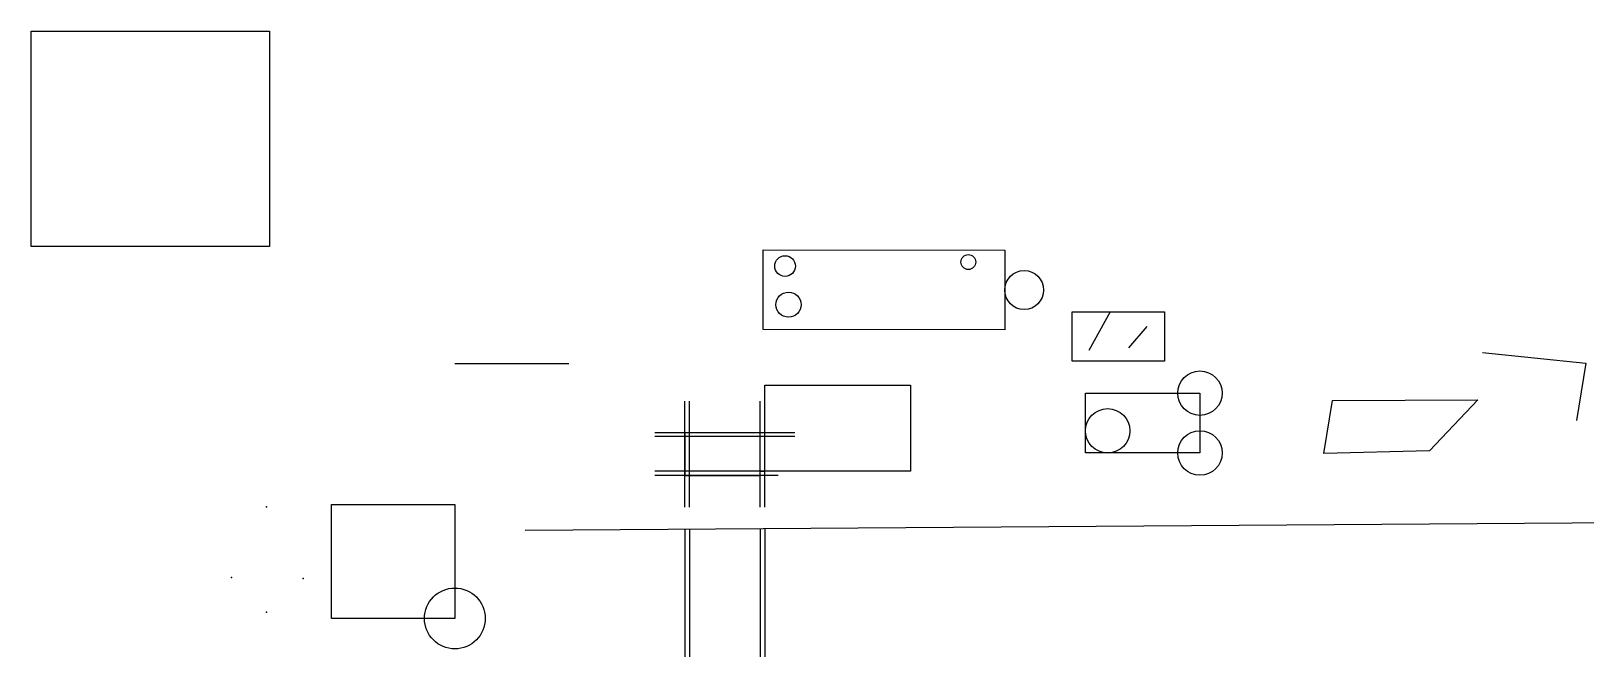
# Model space of a CAD drawing. Header units: millimetres. Extents: x -37 to 404, y 30 to 205.
import ezdxf

# ---------------------------------------------------------------- set-up
doc = ezdxf.new("R2010")
doc.units = ezdxf.units.MM

msp = doc.modelspace()

# ---------------------------------------------------------------- linework, layer by layer
for p, q in [((269.28, 125.25), (263.22, 114.29)), ((274.58, 115.04), (279.87, 121.09)), ((83.28, 110.66), (115.61, 110.66)), ((375.05, 113.72), (404.38, 110.73)), ((404.38, 110.73), (401.73, 94.44)), ((148.53, 69.89), (148.53, 99.98)), ((149.93, 69.89), (149.93, 99.98)), ((169.98, 69.89), (169.98, 99.98)), ((171.3, 69.89), (171.3, 99.98)), ((179.81, 91), (140.05, 91)), ((179.81, 89.92), (140.05, 89.92)), ((179.81, 80.07), (140.05, 80.07)), ((175.1, 78.81), (140.05, 78.81))]:
    msp.add_line(p, q)
for p, direction in [((103.26, 63.31), (0.999976, 0.00696)), ((148.53, 63.63), (0, -1)), ((149.93, 63.64), (0, -1)), ((169.98, 63.78), (0, -1)), ((171.3, 63.79), (0, -1))]:
    msp.add_ray(p, direction)
for points in [[(-37.02, 204.95), (30.64, 204.95), (30.64, 143.86), (-37.02, 143.86)], [(170.81, 142.93), (239.41, 142.8), (239.41, 120.15), (170.81, 120.28)], [(258.49, 125.25), (284.79, 125.25), (284.79, 111.26), (258.49, 111.26)], [(171.3, 104.44), (212.62, 104.44), (212.62, 80.07), (171.3, 80.07)], [(262.32, 102.21), (294.81, 102.21), (294.81, 85.24), (262.32, 85.24)], [(48.3, 70.66), (83.28, 70.66), (83.28, 38.28), (48.3, 38.28)]]:
    msp.add_lwpolyline(points, close=True)
msp.add_lwpolyline([(332.4, 100.13), (373.74, 100.31), (359.96, 85.8), (329.95, 85.05), (332.4, 100.13)])
at = {"color": 3}
msp.add_lwpolyline([(148.53, 91), (148.53, 78.81), (169.98, 78.81), (169.98, 80.07), (171.3, 80.07), (171.3, 91), (148.53, 91)], dxfattribs=at)
for centre, radius in [((229.07, 139.41), 2.11), ((177.02, 138.27), 2.93), ((244.91, 131.47), 5.53), ((178.01, 127.32), 3.56), ((294.81, 102.21), 6.3), ((268.61, 91.53), 6.3), ((294.81, 85.24), 6.3), ((83.28, 38.28), 8.63)]:
    msp.add_circle(centre, radius)
for p in [(29.79, 69.97), (19.91, 49.93), (40.25, 49.64), (29.79, 40.06)]:
    msp.add_point(p)

doc.saveas('drawing.dxf')
